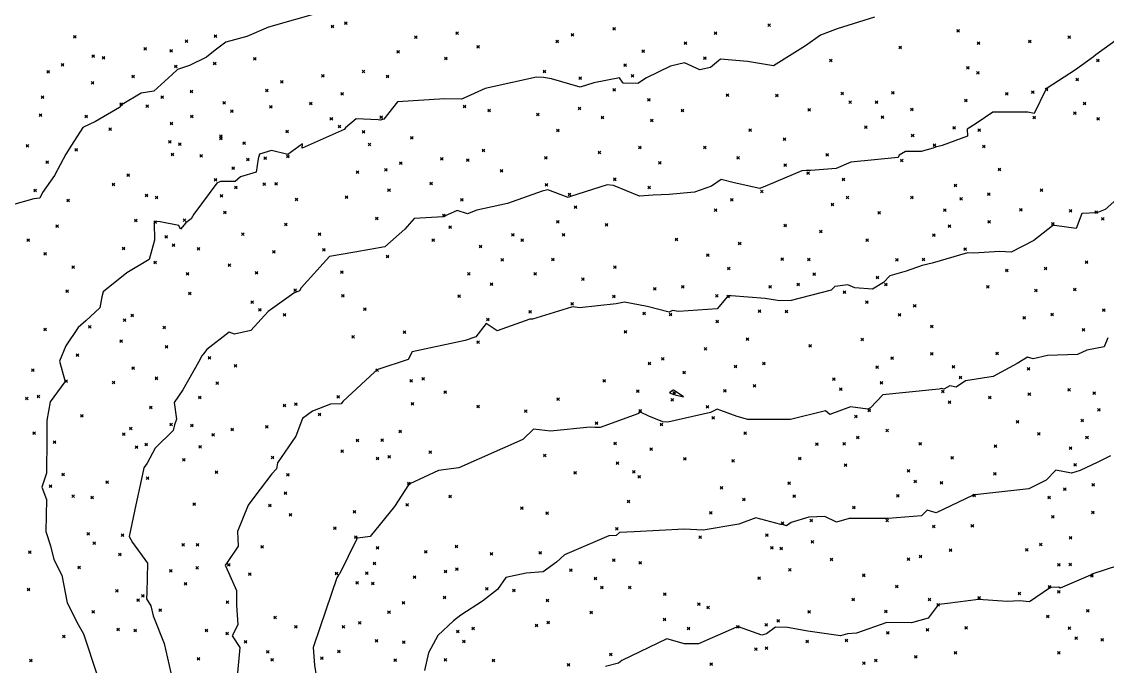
# Model space of a CAD drawing. Header units: inches. Extents: x 1411897 to 1412713, y 4930955 to 4931789.
# Drawn here: x 1412155.7 to 1412237, y 4931253.2 to 4931301.5 of the extents above; entities that cross this region are included whole.
import ezdxf

# ---------------------------------------------------------------- set-up
doc = ezdxf.new("R2010")
doc.units = ezdxf.units.IN
doc.header["$MEASUREMENT"] = 0
doc.header["$PDMODE"] = 35
doc.header["$PDSIZE"] = 0.1

msp = doc.modelspace()

# ---------------------------------------------------------------- linework, layer by layer
at = {"color": 2, "true_color": 0xf1eb1f}
for p, q in [((1412178.028, 4931302.199), (1412174.149, 4931301.118)), ((1412219.561, 4931301.872), (1412216.762, 4931300.987)), ((1412174.149, 4931301.118), (1412172.528, 4931300.405)), ((1412216.762, 4931300.987), (1412215.498, 4931300.504)), ((1412170.959, 4931299.992), (1412170.149, 4931299.376)), ((1412172.528, 4931300.405), (1412170.959, 4931299.992)), ((1412215.498, 4931300.504), (1412214.381, 4931299.705)), ((1412238.289, 4931300.576), (1412236.136, 4931299.035)), ((1412170.149, 4931299.376), (1412169.502, 4931298.869)), ((1412214.381, 4931299.705), (1412211.994, 4931298.218)), ((1412169.502, 4931298.869), (1412168.238, 4931298.245)), ((1412205.316, 4931298.44), (1412204.278, 4931298.195)), ((1412206.474, 4931297.909), (1412205.316, 4931298.44)), ((1412208.017, 4931298.721), (1412207.264, 4931298.101)), ((1412210.034, 4931298.537), (1412208.017, 4931298.721)), ((1412211.994, 4931298.218), (1412210.034, 4931298.537)), ((1412235.961, 4931298.886), (1412234.603, 4931297.908)), ((1412236.136, 4931299.035), (1412235.961, 4931298.886)), ((1412166.931, 4931297.557), (1412165.551, 4931296.325)), ((1412167.34, 4931297.946), (1412166.931, 4931297.557)), ((1412168.238, 4931298.245), (1412167.34, 4931297.946)), ((1412204.278, 4931298.195), (1412202.46, 4931297.315)), ((1412207.264, 4931298.101), (1412206.474, 4931297.909)), ((1412234.603, 4931297.908), (1412232.483, 4931296.539)), ((1412194.229, 4931297.363), (1412190.393, 4931296.515)), ((1412194.752, 4931297.331), (1412194.229, 4931297.363)), ((1412195.346, 4931297.228), (1412194.752, 4931297.331)), ((1412197.492, 4931296.615), (1412195.346, 4931297.228)), ((1412198.53, 4931296.932), (1412197.492, 4931296.615)), ((1412200.452, 4931297.305), (1412198.53, 4931296.932)), ((1412200.718, 4931296.918), (1412200.452, 4931297.305)), ((1412201.814, 4931296.884), (1412200.718, 4931296.918)), ((1412202.46, 4931297.315), (1412201.814, 4931296.884)), ((1412164.604, 4931296.169), (1412163.2, 4931295.324)), ((1412165.551, 4931296.325), (1412164.604, 4931296.169)), ((1412190.393, 4931296.515), (1412189.002, 4931295.879)), ((1412232.383, 4931296.429), (1412231.502, 4931294.647)), ((1412232.412, 4931296.519), (1412232.383, 4931296.429)), ((1412232.483, 4931296.539), (1412232.412, 4931296.519)), ((1412163.001, 4931295.081), (1412161.182, 4931294.054)), ((1412163.2, 4931295.324), (1412163.001, 4931295.081)), ((1412183.818, 4931295.516), (1412182.793, 4931294.229)), ((1412187.369, 4931295.736), (1412183.818, 4931295.516)), ((1412188.622, 4931295.725), (1412187.369, 4931295.736)), ((1412189.002, 4931295.879), (1412188.622, 4931295.725)), ((1412228.418, 4931294.744), (1412227.176, 4931293.895)), ((1412231.05, 4931294.746), (1412228.418, 4931294.744)), ((1412231.502, 4931294.647), (1412231.05, 4931294.746)), ((1412160.25, 4931293.59), (1412159.394, 4931292.275)), ((1412161.182, 4931294.054), (1412160.25, 4931293.59)), ((1412179.923, 4931293.56), (1412179.83, 4931293.446)), ((1412180.725, 4931294.237), (1412179.923, 4931293.56)), ((1412182.372, 4931294.17), (1412180.725, 4931294.237)), ((1412182.506, 4931294.143), (1412182.372, 4931294.17)), ((1412182.793, 4931294.229), (1412182.506, 4931294.143)), ((1412227.176, 4931293.895), (1412226.497, 4931293.476)), ((1412226.497, 4931293.476), (1412226.508, 4931292.942)), ((1412179.596, 4931293.343), (1412176.663, 4931292.038)), ((1412179.83, 4931293.446), (1412179.596, 4931293.343)), ((1412226.508, 4931292.942), (1412224.63, 4931292.247)), ((1412159.394, 4931292.275), (1412158.978, 4931291.596)), ((1412174.38, 4931291.867), (1412173.468, 4931291.607)), ((1412175.605, 4931291.57), (1412174.38, 4931291.867)), ((1412176.693, 4931292.37), (1412175.605, 4931291.57)), ((1412176.663, 4931292.038), (1412176.693, 4931292.37)), ((1412223.949, 4931292.049), (1412223.042, 4931291.796)), ((1412224.119, 4931292.109), (1412223.949, 4931292.049)), ((1412224.63, 4931292.247), (1412224.119, 4931292.109)), ((1412158.978, 4931291.596), (1412158.119, 4931290.003)), ((1412173.368, 4931291.248), (1412173.24, 4931290.248)), ((1412173.468, 4931291.607), (1412173.368, 4931291.248)), ((1412221.334, 4931291.357), (1412217.78, 4931291.003)), ((1412221.406, 4931291.533), (1412221.334, 4931291.357)), ((1412221.882, 4931291.785), (1412221.406, 4931291.533)), ((1412223.042, 4931291.796), (1412221.882, 4931291.785)), ((1412173.24, 4931290.248), (1412172.054, 4931289.905)), ((1412214.117, 4931290.34), (1412211.511, 4931289.252)), ((1412214.436, 4931290.373), (1412214.117, 4931290.34)), ((1412214.778, 4931290.376), (1412214.436, 4931290.373)), ((1412216.682, 4931290.518), (1412214.778, 4931290.376)), ((1412217.78, 4931291.003), (1412216.682, 4931290.518)), ((1412158.119, 4931290.003), (1412157.213, 4931288.715)), ((1412170.281, 4931289.425), (1412168.55, 4931287.105)), ((1412170.548, 4931289.546), (1412170.281, 4931289.425)), ((1412171.648, 4931289.553), (1412170.548, 4931289.546)), ((1412172.054, 4931289.905), (1412171.648, 4931289.553)), ((1412208.074, 4931289.704), (1412207.341, 4931289.19)), ((1412209.05, 4931289.45), (1412208.074, 4931289.704)), ((1412210.953, 4931289.023), (1412209.05, 4931289.45)), ((1412157.213, 4931288.715), (1412157.023, 4931288.305)), ((1412194.66, 4931288.827), (1412192.046, 4931287.907)), ((1412195.081, 4931288.929), (1412194.66, 4931288.827)), ((1412196.6, 4931288.348), (1412195.081, 4931288.929)), ((1412199.515, 4931289.302), (1412196.779, 4931288.417)), ((1412200.009, 4931289.257), (1412199.515, 4931289.302)), ((1412201.948, 4931288.461), (1412200.009, 4931289.257)), ((1412204.172, 4931288.58), (1412202.964, 4931288.532)), ((1412206.058, 4931288.749), (1412204.172, 4931288.58)), ((1412207.341, 4931289.19), (1412206.058, 4931288.749)), ((1412211.511, 4931289.252), (1412210.953, 4931289.023)), ((1412238.123, 4931288.608), (1412236.819, 4931287.439)), ((1412156.582, 4931288.239), (1412154.796, 4931287.754)), ((1412157.023, 4931288.305), (1412156.582, 4931288.239)), ((1412192.046, 4931287.907), (1412189.761, 4931287.405)), ((1412196.779, 4931288.417), (1412196.6, 4931288.348)), ((1412202.964, 4931288.532), (1412201.948, 4931288.461)), ((1412168.55, 4931287.105), (1412168.365, 4931286.747)), ((1412188.294, 4931287.374), (1412187.328, 4931286.939)), ((1412189.064, 4931287.118), (1412188.294, 4931287.374)), ((1412189.761, 4931287.405), (1412189.064, 4931287.118)), ((1412235.073, 4931287.143), (1412234.655, 4931286.02)), ((1412236.195, 4931287.205), (1412235.073, 4931287.143)), ((1412236.819, 4931287.439), (1412236.195, 4931287.205)), ((1412165.641, 4931286.512), (1412165.591, 4931286.444)), ((1412165.591, 4931286.444), (1412165.613, 4931285.156)), ((1412165.66, 4931286.539), (1412165.641, 4931286.512)), ((1412165.672, 4931286.545), (1412165.66, 4931286.539)), ((1412166.035, 4931286.533), (1412165.672, 4931286.545)), ((1412167.432, 4931286.256), (1412166.035, 4931286.533)), ((1412167.567, 4931285.979), (1412167.432, 4931286.256)), ((1412167.952, 4931286.462), (1412167.567, 4931285.979)), ((1412168.365, 4931286.747), (1412167.952, 4931286.462)), ((1412185.071, 4931286.766), (1412184.363, 4931285.977)), ((1412187.242, 4931286.898), (1412185.071, 4931286.766)), ((1412187.328, 4931286.939), (1412187.242, 4931286.898)), ((1412232.893, 4931286.217), (1412231.49, 4931285.123)), ((1412233.025, 4931286.26), (1412232.893, 4931286.217)), ((1412234.655, 4931286.02), (1412233.025, 4931286.26)), ((1412184.363, 4931285.977), (1412182.866, 4931284.665)), ((1412165.613, 4931285.156), (1412165.201, 4931283.694)), ((1412182.866, 4931284.665), (1412180.627, 4931284.265)), ((1412231.49, 4931285.123), (1412229.779, 4931284.256)), ((1412165.201, 4931283.694), (1412163.539, 4931282.694)), ((1412178.718, 4931283.921), (1412176.608, 4931281.578)), ((1412180.627, 4931284.265), (1412178.718, 4931283.921)), ((1412226.511, 4931284.205), (1412223.863, 4931283.428)), ((1412226.956, 4931284.174), (1412226.511, 4931284.205)), ((1412228.945, 4931284.294), (1412226.956, 4931284.174)), ((1412229.779, 4931284.256), (1412228.945, 4931284.294)), ((1412223.134, 4931283.246), (1412221.932, 4931282.838)), ((1412223.863, 4931283.428), (1412223.134, 4931283.246)), ((1412163.539, 4931282.694), (1412161.778, 4931281.289)), ((1412220.706, 4931282.492), (1412220.225, 4931281.973)), ((1412221.932, 4931282.838), (1412220.706, 4931282.492)), ((1412161.778, 4931281.289), (1412161.673, 4931280.915)), ((1412176.478, 4931281.362), (1412176.057, 4931281.181)), ((1412176.608, 4931281.578), (1412176.478, 4931281.362)), ((1412216.316, 4931281.418), (1412213.312, 4931280.629)), ((1412216.572, 4931281.685), (1412216.316, 4931281.418)), ((1412217.542, 4931281.804), (1412216.572, 4931281.685)), ((1412218.07, 4931281.593), (1412217.542, 4931281.804)), ((1412219.395, 4931281.478), (1412218.07, 4931281.593)), ((1412220.225, 4931281.973), (1412219.395, 4931281.478)), ((1412161.673, 4931280.915), (1412161.51, 4931280.092)), ((1412176.057, 4931281.181), (1412174.127, 4931279.803)), ((1412200.819, 4931280.497), (1412200.21, 4931280.383)), ((1412202.509, 4931280.17), (1412200.819, 4931280.497)), ((1412208.528, 4931280.925), (1412207.755, 4931279.997)), ((1412208.601, 4931280.978), (1412208.528, 4931280.925)), ((1412208.817, 4931280.971), (1412208.601, 4931280.978)), ((1412211.355, 4931280.79), (1412208.817, 4931280.971)), ((1412212.429, 4931280.595), (1412211.355, 4931280.79)), ((1412213.312, 4931280.629), (1412212.429, 4931280.595)), ((1412161.51, 4931280.092), (1412160.472, 4931279.11)), ((1412174.127, 4931279.803), (1412172.834, 4931278.382)), ((1412196.863, 4931280.121), (1412193.932, 4931279.223)), ((1412196.989, 4931280.157), (1412196.863, 4931280.121)), ((1412197.44, 4931280.087), (1412196.989, 4931280.157)), ((1412200.21, 4931280.383), (1412197.44, 4931280.087)), ((1412204.171, 4931279.756), (1412202.509, 4931280.17)), ((1412204.407, 4931279.873), (1412204.171, 4931279.756)), ((1412204.857, 4931279.813), (1412204.407, 4931279.873)), ((1412207.755, 4931279.997), (1412204.857, 4931279.813)), ((1412160.472, 4931279.11), (1412159.883, 4931278.61)), ((1412190.467, 4931278.918), (1412189.687, 4931277.905)), ((1412191.294, 4931278.354), (1412190.467, 4931278.918)), ((1412193.726, 4931279.238), (1412191.294, 4931278.354)), ((1412193.932, 4931279.223), (1412193.726, 4931279.238)), ((1412159.883, 4931278.61), (1412158.979, 4931277.224)), ((1412171.201, 4931278.252), (1412169.54, 4931276.949)), ((1412171.597, 4931278.108), (1412171.201, 4931278.252)), ((1412172.834, 4931278.382), (1412171.597, 4931278.108)), ((1412158.979, 4931277.224), (1412158.488, 4931276.079)), ((1412188.883, 4931277.64), (1412184.925, 4931276.796)), ((1412189.687, 4931277.905), (1412188.883, 4931277.64)), ((1412237.043, 4931277.827), (1412236.748, 4931277.158)), ((1412169.152, 4931276.481), (1412168.903, 4931276.011)), ((1412169.273, 4931276.637), (1412169.152, 4931276.481)), ((1412169.54, 4931276.949), (1412169.273, 4931276.637)), ((1412184.925, 4931276.796), (1412184.62, 4931276.213)), ((1412231.024, 4931276.386), (1412230.247, 4931275.921)), ((1412231.432, 4931276.273), (1412231.024, 4931276.386)), ((1412232.523, 4931276.518), (1412231.432, 4931276.273)), ((1412234.762, 4931276.574), (1412232.523, 4931276.518)), ((1412235.469, 4931276.905), (1412234.762, 4931276.574)), ((1412236.748, 4931277.158), (1412235.469, 4931276.905)), ((1412158.488, 4931276.079), (1412158.894, 4931274.631)), ((1412168.903, 4931276.011), (1412167.738, 4931273.927)), ((1412184.62, 4931276.213), (1412182.333, 4931275.469)), ((1412230.247, 4931275.921), (1412228.441, 4931274.934)), ((1412182.128, 4931275.299), (1412179.722, 4931273.073)), ((1412182.271, 4931275.436), (1412182.128, 4931275.299)), ((1412182.333, 4931275.469), (1412182.271, 4931275.436)), ((1412228.441, 4931274.934), (1412226.365, 4931274.611)), ((1412158.887, 4931274.542), (1412157.792, 4931273.049)), ((1412158.894, 4931274.631), (1412158.887, 4931274.542)), ((1412224.399, 4931273.999), (1412223.87, 4931273.933)), ((1412224.607, 4931274.033), (1412224.399, 4931273.999)), ((1412224.743, 4931273.992), (1412224.607, 4931274.033)), ((1412225.198, 4931274.24), (1412224.743, 4931273.992)), ((1412225.666, 4931274.126), (1412225.198, 4931274.24)), ((1412226.365, 4931274.611), (1412225.666, 4931274.126)), ((1412167.738, 4931273.927), (1412167.086, 4931272.979)), ((1412204.408, 4931273.877), (1412204.201, 4931273.725)), ((1412204.201, 4931273.725), (1412204.514, 4931273.584)), ((1412204.481, 4931273.915), (1412204.408, 4931273.877)), ((1412204.617, 4931273.85), (1412204.481, 4931273.915)), ((1412204.514, 4931273.584), (1412205.244, 4931273.416)), ((1412205.244, 4931273.416), (1412204.617, 4931273.85)), ((1412220.177, 4931273.575), (1412219.247, 4931272.597)), ((1412223.87, 4931273.933), (1412220.177, 4931273.575)), ((1412157.792, 4931273.049), (1412157.559, 4931271.635)), ((1412167.086, 4931272.979), (1412167.262, 4931271.729)), ((1412177.447, 4931272.332), (1412176.688, 4931271.796)), ((1412178.792, 4931272.86), (1412177.447, 4931272.332)), ((1412179.605, 4931272.897), (1412178.792, 4931272.86)), ((1412179.722, 4931273.073), (1412179.605, 4931272.897)), ((1412207.758, 4931272.497), (1412207.256, 4931272.233)), ((1412209.261, 4931271.945), (1412207.758, 4931272.497)), ((1412215.891, 4931272.373), (1412213.269, 4931271.706)), ((1412216.202, 4931272.092), (1412215.891, 4931272.373)), ((1412217.751, 4931272.671), (1412216.202, 4931272.092)), ((1412219.041, 4931272.488), (1412217.751, 4931272.671)), ((1412219.247, 4931272.597), (1412219.041, 4931272.488)), ((1412157.559, 4931271.635), (1412157.535, 4931270.283)), ((1412167.262, 4931271.729), (1412167.101, 4931271.327)), ((1412176.688, 4931271.796), (1412176.201, 4931270.468)), ((1412201.829, 4931272.147), (1412199.008, 4931271.128)), ((1412202.028, 4931272.273), (1412201.829, 4931272.147)), ((1412202.636, 4931271.954), (1412202.028, 4931272.273)), ((1412203.687, 4931271.553), (1412202.636, 4931271.954)), ((1412204.081, 4931271.52), (1412203.687, 4931271.553)), ((1412207.256, 4931272.233), (1412204.081, 4931271.52)), ((1412210.066, 4931271.727), (1412209.261, 4931271.945)), ((1412213.269, 4931271.706), (1412210.066, 4931271.727)), ((1412167.014, 4931270.89), (1412165.669, 4931269.569)), ((1412167.101, 4931271.327), (1412167.014, 4931270.89)), ((1412194.006, 4931270.979), (1412193.199, 4931270.229)), ((1412195.284, 4931270.85), (1412194.006, 4931270.979)), ((1412198.257, 4931271.136), (1412195.284, 4931270.85)), ((1412198.598, 4931271.127), (1412198.257, 4931271.136)), ((1412199.008, 4931271.128), (1412198.598, 4931271.127)), ((1412157.535, 4931270.283), (1412157.52, 4931267.707)), ((1412176.201, 4931270.468), (1412174.82, 4931268.466)), ((1412193.199, 4931270.229), (1412188.417, 4931268.089)), ((1412165.669, 4931269.569), (1412165.056, 4931268.44)), ((1412165.056, 4931268.44), (1412164.823, 4931268.097)), ((1412174.82, 4931268.466), (1412174.76, 4931268.031)), ((1412236.289, 4931268.519), (1412234.949, 4931267.903)), ((1412237.225, 4931268.984), (1412236.289, 4931268.519)), ((1412157.52, 4931267.707), (1412157.181, 4931266.647)), ((1412164.823, 4931268.097), (1412164.635, 4931267.273)), ((1412174.392, 4931267.64), (1412173.127, 4931265.966)), ((1412174.76, 4931268.031), (1412174.392, 4931267.64)), ((1412186.882, 4931267.896), (1412184.748, 4931266.892)), ((1412188.417, 4931268.089), (1412186.882, 4931267.896)), ((1412233.131, 4931267.919), (1412232.417, 4931267.182)), ((1412234.32, 4931267.703), (1412233.131, 4931267.919)), ((1412234.949, 4931267.903), (1412234.32, 4931267.703)), ((1412157.181, 4931266.647), (1412157.518, 4931265.722)), ((1412164.635, 4931267.273), (1412164.223, 4931265.323)), ((1412184.652, 4931266.813), (1412183.603, 4931265.189)), ((1412184.748, 4931266.892), (1412184.652, 4931266.813)), ((1412232.417, 4931267.182), (1412231.11, 4931266.53)), ((1412173.127, 4931265.966), (1412172.627, 4931265.295)), ((1412226.95, 4931266.047), (1412224.166, 4931264.711)), ((1412226.984, 4931266.082), (1412226.95, 4931266.047)), ((1412227.076, 4931266.079), (1412226.984, 4931266.082)), ((1412231.11, 4931266.53), (1412227.076, 4931266.079)), ((1412157.518, 4931265.722), (1412157.476, 4931263.329)), ((1412164.223, 4931265.323), (1412163.719, 4931262.962)), ((1412172.627, 4931265.295), (1412171.829, 4931263.333)), ((1412183.603, 4931265.189), (1412181.776, 4931262.952)), ((1412210.661, 4931264.337), (1412209.396, 4931263.886)), ((1412212.537, 4931263.848), (1412210.661, 4931264.337)), ((1412214.639, 4931264.396), (1412213.317, 4931264.004)), ((1412215.836, 4931264.458), (1412214.639, 4931264.396)), ((1412216.702, 4931264.033), (1412215.836, 4931264.458)), ((1412217.657, 4931264.294), (1412216.702, 4931264.033)), ((1412220.105, 4931264.302), (1412217.657, 4931264.294)), ((1412220.563, 4931264.297), (1412220.105, 4931264.302)), ((1412223.063, 4931264.493), (1412220.563, 4931264.297)), ((1412223.485, 4931264.924), (1412223.063, 4931264.493)), ((1412224.166, 4931264.711), (1412223.485, 4931264.924)), ((1412205.297, 4931263.488), (1412201.557, 4931263.291)), ((1412206.724, 4931263.432), (1412205.297, 4931263.488)), ((1412209.396, 4931263.886), (1412206.724, 4931263.432)), ((1412212.656, 4931263.85), (1412212.537, 4931263.848)), ((1412212.953, 4931263.758), (1412212.656, 4931263.85)), ((1412213.317, 4931264.004), (1412212.953, 4931263.758)), ((1412157.476, 4931263.329), (1412157.831, 4931262.262)), ((1412163.719, 4931262.962), (1412163.961, 4931262.494)), ((1412171.829, 4931263.333), (1412171.873, 4931262.23)), ((1412180.738, 4931262.732), (1412179.492, 4931260.182)), ((1412180.833, 4931262.82), (1412180.736, 4931262.826)), ((1412180.736, 4931262.826), (1412180.738, 4931262.732)), ((1412181.776, 4931262.952), (1412180.833, 4931262.82)), ((1412199.659, 4931262.996), (1412196.321, 4931261.587)), ((1412200.2, 4931263.016), (1412199.659, 4931262.996)), ((1412200.437, 4931263.256), (1412200.2, 4931263.016)), ((1412201.557, 4931263.291), (1412200.437, 4931263.256)), ((1412157.831, 4931262.262), (1412158.065, 4931261.215)), ((1412163.961, 4931262.494), (1412165.08, 4931260.945)), ((1412171.873, 4931262.23), (1412170.996, 4931260.933)), ((1412158.065, 4931261.215), (1412158.666, 4931260.062)), ((1412165.08, 4931260.945), (1412165.039, 4931258.761)), ((1412170.996, 4931260.933), (1412170.913, 4931260.796)), ((1412195.726, 4931261.033), (1412194.725, 4931260.302)), ((1412196.321, 4931261.587), (1412195.726, 4931261.033)), ((1412238.909, 4931261.135), (1412235.842, 4931260.118)), ((1412170.913, 4931260.796), (1412171.15, 4931260.255)), ((1412171.15, 4931260.255), (1412171.765, 4931258.899)), ((1412179.492, 4931260.182), (1412179.412, 4931260.103)), ((1412193.45, 4931260.208), (1412191.939, 4931259.881)), ((1412194.725, 4931260.302), (1412193.45, 4931260.208)), ((1412235.842, 4931260.118), (1412235.793, 4931260.085)), ((1412158.666, 4931260.062), (1412159.082, 4931257.971)), ((1412179.283, 4931259.847), (1412178.024, 4931256.185)), ((1412179.412, 4931260.103), (1412179.283, 4931259.847)), ((1412191.939, 4931259.881), (1412191.297, 4931258.99)), ((1412235.744, 4931260.05), (1412233.468, 4931259.088)), ((1412235.793, 4931260.085), (1412235.744, 4931260.05)), ((1412165.039, 4931258.761), (1412165.019, 4931258.279)), ((1412171.765, 4931258.899), (1412171.757, 4931257.809)), ((1412191.297, 4931258.99), (1412190.186, 4931258.103)), ((1412232.663, 4931259.071), (1412231.174, 4931258.06)), ((1412232.783, 4931259.127), (1412232.663, 4931259.071)), ((1412233.353, 4931259.147), (1412232.783, 4931259.127)), ((1412233.468, 4931259.088), (1412233.353, 4931259.147)), ((1412159.082, 4931257.971), (1412159.902, 4931256.361)), ((1412165.019, 4931258.279), (1412165.327, 4931257.762)), ((1412165.327, 4931257.762), (1412165.525, 4931257.016)), ((1412171.757, 4931257.809), (1412171.855, 4931256.329)), ((1412190.186, 4931258.103), (1412188.565, 4931257.056)), ((1412224.31, 4931257.832), (1412223.572, 4931256.836)), ((1412224.337, 4931257.853), (1412224.31, 4931257.832)), ((1412225.008, 4931257.938), (1412224.337, 4931257.853)), ((1412227.332, 4931258.238), (1412225.008, 4931257.938)), ((1412229.49, 4931258.087), (1412227.332, 4931258.238)), ((1412230.446, 4931258.121), (1412229.49, 4931258.087)), ((1412231.174, 4931258.06), (1412230.446, 4931258.121)), ((1412165.525, 4931257.016), (1412166.345, 4931254.925)), ((1412188.565, 4931257.056), (1412188.019, 4931256.628)), ((1412159.902, 4931256.361), (1412160.299, 4931255.653)), ((1412171.855, 4931256.329), (1412171.433, 4931255.502)), ((1412178.024, 4931256.185), (1412177.491, 4931254.639)), ((1412188.019, 4931256.628), (1412186.847, 4931255.531)), ((1412209.219, 4931256.167), (1412206.354, 4931254.902)), ((1412209.275, 4931256.193), (1412209.219, 4931256.167)), ((1412209.322, 4931256.197), (1412209.275, 4931256.193)), ((1412209.372, 4931256.175), (1412209.322, 4931256.197)), ((1412211.116, 4931255.563), (1412209.372, 4931256.175)), ((1412212.138, 4931256.154), (1412211.448, 4931255.648)), ((1412213.041, 4931256.126), (1412212.138, 4931256.154)), ((1412214.558, 4931255.85), (1412213.041, 4931256.126)), ((1412220.476, 4931256.518), (1412218.206, 4931255.717)), ((1412222.333, 4931256.478), (1412220.476, 4931256.518)), ((1412223.572, 4931256.836), (1412222.333, 4931256.478)), ((1412160.299, 4931255.653), (1412161.312, 4931252.552)), ((1412171.433, 4931255.502), (1412172.017, 4931254.637)), ((1412186.847, 4931255.531), (1412186.142, 4931254.245)), ((1412203.993, 4931255.292), (1412200.617, 4931253.65)), ((1412205.322, 4931254.917), (1412203.993, 4931255.292)), ((1412211.448, 4931255.648), (1412211.116, 4931255.563)), ((1412217.012, 4931255.495), (1412214.558, 4931255.85)), ((1412217.531, 4931255.649), (1412217.012, 4931255.495)), ((1412218.206, 4931255.717), (1412217.531, 4931255.649)), ((1412166.345, 4931254.925), (1412166.972, 4931252.179)), ((1412172.017, 4931254.637), (1412171.806, 4931252.467)), ((1412177.491, 4931254.639), (1412177.606, 4931253.304)), ((1412206.354, 4931254.902), (1412205.322, 4931254.917)), ((1412186.142, 4931254.245), (1412185.841, 4931252.903)), ((1412200.617, 4931253.65), (1412200.365, 4931253.464)), ((1412177.606, 4931253.304), (1412177.714, 4931252.51)), ((1412200.365, 4931253.464), (1412199.399, 4931253.219))]:
    msp.add_line(p, q, dxfattribs=at)
for p in [(1412178.94, 4931301.17), (1412179.94, 4931301.4), (1412200.04, 4931300.99), (1412211.66, 4931301.26), (1412225.81, 4931300.83), (1412159.64, 4931300.39), (1412168.01, 4931300.05), (1412170.18, 4931300.44), (1412185.19, 4931300.35), (1412188.28, 4931300.66), (1412195.79, 4931300.04), (1412196.92, 4931300.53), (1412205.38, 4931299.91), (1412207.65, 4931300.65), (1412227.35, 4931299.9), (1412231.18, 4931300.04), (1412234.14, 4931300.36), (1412164.92, 4931299.5), (1412166.85, 4931299.33), (1412183.86, 4931299.27), (1412189.85, 4931299.64), (1412202.23, 4931299.31), (1412221.48, 4931299.59), (1412158.73, 4931298.3), (1412161.03, 4931298.95), (1412161.8, 4931298.82), (1412170.12, 4931298.38), (1412173.12, 4931298.75), (1412187.45, 4931298.77), (1412200.87, 4931298.26), (1412206.85, 4931298.78), (1412216.28, 4931298.62), (1412236.29, 4931298.62), (1412157.65, 4931297.77), (1412164.01, 4931297.42), (1412167.2, 4931298.17), (1412178.23, 4931297.46), (1412181.27, 4931297.79), (1412183.07, 4931297.42), (1412194.82, 4931297.78), (1412201.42, 4931297.46), (1412226.55, 4931298.07), (1412227.3, 4931297.69), (1412160.98, 4931296.94), (1412175.15, 4931297.01), (1412197.51, 4931297.28), (1412234.74, 4931297.18), (1412157.23, 4931295.86), (1412166.19, 4931295.87), (1412168.38, 4931296.28), (1412174.03, 4931296.36), (1412179.66, 4931296.11), (1412200.06, 4931296.41), (1412208.53, 4931296.02), (1412212.24, 4931295.98), (1412217.14, 4931296.14), (1412220.93, 4931296.2), (1412229.46, 4931296.12), (1412231.41, 4931296.25), (1412232.44, 4931296.44), (1412163.11, 4931295.33), (1412165.07, 4931295.19), (1412170.83, 4931295.43), (1412174.33, 4931295.13), (1412177.32, 4931295.38), (1412188.84, 4931295.16), (1412197.45, 4931295.02), (1412202.65, 4931295.66), (1412217.73, 4931295.49), (1412219.71, 4931295.48), (1412226.4, 4931295.61), (1412235.29, 4931295.38), (1412157.08, 4931294.52), (1412160.5, 4931294.42), (1412168.4, 4931294.42), (1412171.41, 4931294.81), (1412178.86, 4931294.25), (1412182.6, 4931294.36), (1412190.68, 4931294.86), (1412194.33, 4931294.56), (1412199.17, 4931294.34), (1412205.16, 4931294.86), (1412214.66, 4931294.91), (1412220.14, 4931294.37), (1412222.35, 4931294.95), (1412231.52, 4931294.34), (1412234.57, 4931294.67), (1412236.3, 4931294.24), (1412162.29, 4931293.46), (1412166.88, 4931293.89), (1412179.47, 4931293.66), (1412195.84, 4931293.38), (1412202.86, 4931294.13), (1412210.23, 4931293.4), (1412218.9, 4931293.61), (1412225.51, 4931293.56), (1412227.4, 4931293.4), (1412170.59, 4931292.94), (1412170.59, 4931292.76), (1412175.54, 4931293.29), (1412181.28, 4931293.26), (1412184.88, 4931292.81), (1412212.81, 4931292.71), (1412222.41, 4931292.99), (1412156.09, 4931292.22), (1412159.75, 4931291.93), (1412166.76, 4931292.51), (1412167.5, 4931292.34), (1412172.32, 4931292.43), (1412181.72, 4931292.32), (1412190.25, 4931291.88), (1412201.98, 4931292.09), (1412206.84, 4931292.1), (1412224.04, 4931292.26), (1412227.74, 4931292.18), (1412157.58, 4931290.99), (1412166.95, 4931291.58), (1412169.11, 4931291.46), (1412172.61, 4931291.19), (1412173.91, 4931291.29), (1412175.61, 4931291.43), (1412184.06, 4931290.93), (1412187.13, 4931291.24), (1412189.08, 4931291.15), (1412194.94, 4931291.31), (1412198.94, 4931291.72), (1412203.47, 4931290.94), (1412209.33, 4931291.32), (1412216.01, 4931291.54), (1412221.59, 4931291.12), (1412171.51, 4931290.54), (1412180.82, 4931290.25), (1412182.95, 4931290.42), (1412191.62, 4931290.34), (1412212.87, 4931290.78), (1412214.57, 4931290.18), (1412228.91, 4931290.45), (1412162.53, 4931289.33), (1412163.65, 4931290.02), (1412170.19, 4931289.68), (1412173.84, 4931289.35), (1412174.72, 4931289.37), (1412186.33, 4931289.39), (1412194.97, 4931289.29), (1412200.09, 4931289.71), (1412217.22, 4931289.7), (1412156.67, 4931288.88), (1412165.02, 4931288.51), (1412171.71, 4931289.11), (1412183.18, 4931288.89), (1412196.7, 4931288.58), (1412202.67, 4931289.09), (1412211.11, 4931288.8), (1412225.61, 4931289.26), (1412228.11, 4931288.59), (1412232.06, 4931288.89), (1412159.14, 4931288.13), (1412165.77, 4931288.35), (1412170.62, 4931288.47), (1412176.25, 4931288.21), (1412180, 4931288.37), (1412188.64, 4931288.18), (1412208.86, 4931288.18), (1412216.4, 4931287.82), (1412217.53, 4931288.35), (1412222.36, 4931288.35), (1412226.04, 4931288.25), (1412170.89, 4931287.23), (1412187.29, 4931287.01), (1412197.16, 4931287.63), (1412207.65, 4931287.4), (1412219.9, 4931287.21), (1412224.82, 4931287.41), (1412230.52, 4931287.43), (1412234.24, 4931287.35), (1412236.15, 4931287.25), (1412158.31, 4931286.21), (1412164.21, 4931286.62), (1412165.67, 4931286.51), (1412167.86, 4931286.65), (1412175.45, 4931286.33), (1412182.26, 4931286.78), (1412187.76, 4931286.13), (1412195.82, 4931286.53), (1412199.48, 4931286.31), (1412212.87, 4931286.24), (1412225.16, 4931286.21), (1412228.13, 4931286.52), (1412232.92, 4931286.38), (1412236.65, 4931286.75), (1412166.49, 4931285.39), (1412172.23, 4931285.6), (1412177.98, 4931285.61), (1412192.46, 4931285.54), (1412196.26, 4931285.56), (1412215.53, 4931285.79), (1412224, 4931285.53), (1412156.16, 4931285.16), (1412163.3, 4931284.54), (1412167.04, 4931284.77), (1412168.91, 4931284.51), (1412178.31, 4931284.43), (1412186.5, 4931285.16), (1412190.04, 4931284.67), (1412193.16, 4931285.15), (1412204.71, 4931285.21), (1412209.45, 4931284.9), (1412219, 4931285.15), (1412226.34, 4931284.49), (1412157.42, 4931284.14), (1412174.56, 4931284.27), (1412183.08, 4931283.92), (1412191.66, 4931283.68), (1412195.46, 4931283.7), (1412207.06, 4931284.04), (1412212.64, 4931283.74), (1412214.63, 4931283.7), (1412221.23, 4931283.68), (1412223.22, 4931283.7), (1412159.52, 4931283.14), (1412165.66, 4931283.49), (1412171.22, 4931283.28), (1412200.11, 4931283.13), (1412208.63, 4931283.03), (1412229.46, 4931282.89), (1412232.37, 4931283.03), (1412235.44, 4931283.5), (1412168.09, 4931282.62), (1412173.26, 4931282.7), (1412179.65, 4931282.76), (1412189.16, 4931282.63), (1412194.13, 4931282.62), (1412197.71, 4931282.23), (1412215.04, 4931282.6), (1412219.77, 4931282.35), (1412159.06, 4931281.32), (1412168.25, 4931281.16), (1412176.15, 4931281.4), (1412190.87, 4931281.85), (1412203.09, 4931281.5), (1412205.18, 4931281.66), (1412211.73, 4931281.66), (1412213.84, 4931281.84), (1412217.3, 4931281.25), (1412220.41, 4931281.82), (1412228.04, 4931281.66), (1412231.64, 4931281.38), (1412234.55, 4931281.45), (1412172.93, 4931280.51), (1412179.73, 4931280.99), (1412188.43, 4931280.95), (1412196.9, 4931280.37), (1412200.03, 4931280.94), (1412207.74, 4931280.98), (1412208.6, 4931280.92), (1412218.98, 4931280.51), (1412173.51, 4931279.93), (1412175.36, 4931279.55), (1412181.38, 4931279.97), (1412193.75, 4931279.79), (1412202.29, 4931279.67), (1412204.28, 4931279.58), (1412210.94, 4931279.83), (1412212.95, 4931279.8), (1412221.43, 4931279.55), (1412222.56, 4931280.23), (1412232.85, 4931279.58), (1412236.72, 4931279.91), (1412163.37, 4931279.16), (1412163.95, 4931279.51), (1412190.59, 4931279.2), (1412207.77, 4931279.05), (1412230.77, 4931279.34), (1412157.41, 4931278.47), (1412160.76, 4931278.66), (1412166.34, 4931278.61), (1412180.49, 4931277.91), (1412184.34, 4931278.25), (1412200.89, 4931278.28), (1412223.84, 4931278.69), (1412235.21, 4931278.44), (1412163.11, 4931277.59), (1412166.52, 4931277.17), (1412189.85, 4931277.51), (1412210.03, 4931277.74), (1412214.72, 4931277.23), (1412218.63, 4931277.71), (1412159.84, 4931276.54), (1412169.73, 4931276.33), (1412206.89, 4931277.01), (1412220.87, 4931276.32), (1412223.84, 4931276.64), (1412228.73, 4931276.67), (1412164.01, 4931275.57), (1412171.68, 4931275.74), (1412202.69, 4931275.9), (1412203.69, 4931276.26), (1412209.14, 4931275.68), (1412211.27, 4931275.9), (1412219.74, 4931275.63), (1412225.46, 4931275.67), (1412231.1, 4931275.5), (1412156.5, 4931275.4), (1412165.76, 4931274.8), (1412182.29, 4931275.41), (1412185.74, 4931274.77), (1412205.28, 4931275.23), (1412216.51, 4931274.75), (1412225.99, 4931274.87), (1412158.99, 4931274.6), (1412162.55, 4931274.49), (1412170.31, 4931274.44), (1412184.84, 4931274.61), (1412199.31, 4931274.61), (1412208.35, 4931273.87), (1412210.56, 4931274.23), (1412217.02, 4931273.98), (1412220.07, 4931274.47), (1412234.13, 4931273.94), (1412156.04, 4931273.29), (1412156.92, 4931273.44), (1412169, 4931273.37), (1412179.38, 4931273.41), (1412187.39, 4931273.77), (1412195.85, 4931273.24), (1412201.81, 4931273.83), (1412204.4, 4931273.19), (1412204.55, 4931273.71), (1412224.67, 4931273.82), (1412228.18, 4931273.36), (1412231.15, 4931273.61), (1412236.01, 4931273.7), (1412165.33, 4931272.62), (1412175.34, 4931272.76), (1412176.21, 4931272.87), (1412184.93, 4931272.9), (1412189.85, 4931272.68), (1412193.42, 4931272.34), (1412202, 4931272.37), (1412207.03, 4931272.66), (1412219.16, 4931272.4), (1412225.18, 4931273.01), (1412236.36, 4931272.44), (1412160.18, 4931271.98), (1412177.98, 4931272.1), (1412198.73, 4931271.43), (1412207.47, 4931271.83), (1412218.16, 4931271.94), (1412230.27, 4931271.55), (1412235.12, 4931271.64), (1412156.59, 4931270.7), (1412163.31, 4931270.61), (1412163.83, 4931271.04), (1412166.85, 4931271.34), (1412168.42, 4931271.26), (1412171.44, 4931270.96), (1412174.02, 4931271.17), (1412184.02, 4931270.82), (1412203.59, 4931271.33), (1412209.86, 4931270.68), (1412220.5, 4931270.89), (1412231.86, 4931270.63), (1412158.13, 4931270.02), (1412165, 4931269.84), (1412170, 4931270.56), (1412180.81, 4931270.15), (1412182.67, 4931270.17), (1412200.12, 4931269.92), (1412215.24, 4931269.87), (1412217.28, 4931269.9), (1412218.29, 4931270.36), (1412222.98, 4931269.9), (1412235.47, 4931270.37), (1412164.27, 4931269.65), (1412169.03, 4931269.67), (1412179.67, 4931269.34), (1412186.27, 4931269.27), (1412194.85, 4931269.02), (1412202.82, 4931269.5), (1412228.61, 4931269.72), (1412234.24, 4931269.57), (1412167.81, 4931268.7), (1412174.46, 4931268.87), (1412182.33, 4931268.79), (1412183.2, 4931268.93), (1412200.29, 4931268.45), (1412205.35, 4931268.76), (1412208.96, 4931268.62), (1412213.95, 4931268.79), (1412217.39, 4931268.3), (1412225.37, 4931268.85), (1412234.58, 4931268.31), (1412158.76, 4931267.59), (1412170.25, 4931267.76), (1412175.61, 4931267.58), (1412197.12, 4931267.73), (1412201.52, 4931267.79), (1412201.93, 4931267.43), (1412222.1, 4931267.86), (1412228.57, 4931267.65), (1412157.83, 4931266.71), (1412162.06, 4931267.01), (1412165.1, 4931267.32), (1412184.66, 4931266.92), (1412208.09, 4931266.6), (1412213.15, 4931266.94), (1412222.6, 4931267.07), (1412224.56, 4931266.98), (1412235.94, 4931266.81), (1412159.52, 4931265.97), (1412160.94, 4931265.86), (1412175.42, 4931266.19), (1412187.75, 4931265.95), (1412209.77, 4931265.71), (1412213.54, 4931265.98), (1412221.3, 4931266), (1412227.02, 4931266.02), (1412232.63, 4931265.86), (1412233.8, 4931266.49), (1412168.59, 4931265.38), (1412174.26, 4931265.26), (1412184.54, 4931265.31), (1412193.14, 4931265.08), (1412201.12, 4931265.58), (1412218.01, 4931265.11), (1412175.79, 4931264.58), (1412180.59, 4931264.8), (1412195.02, 4931264.69), (1412207.28, 4931264.72), (1412214.81, 4931264.15), (1412220.5, 4931264.15), (1412232.91, 4931264.43), (1412235.91, 4931264.76), (1412179.13, 4931263.57), (1412200.25, 4931263.53), (1412212.66, 4931263.94), (1412223.99, 4931263.7), (1412226.88, 4931263.74), (1412160.65, 4931263.15), (1412161.1, 4931262.45), (1412163.22, 4931263.04), (1412180.69, 4931262.89), (1412206.49, 4931262.89), (1412211.49, 4931263.06), (1412214.9, 4931262.55), (1412234.24, 4931262.86), (1412156.27, 4931261.77), (1412167.76, 4931262.33), (1412168.84, 4931262.33), (1412173.67, 4931262.17), (1412182.33, 4931262.09), (1412185.93, 4931261.79), (1412188.23, 4931262.19), (1412190.85, 4931261.64), (1412194.51, 4931261.72), (1412211.87, 4931262.11), (1412212.57, 4931262.04), (1412225.25, 4931261.92), (1412230.96, 4931261.95), (1412232, 4931262.35), (1412163.02, 4931261.61), (1412182.09, 4931260.93), (1412200.02, 4931261.17), (1412202, 4931260.97), (1412216.33, 4931261.23), (1412222.1, 4931261.24), (1412223, 4931261.44), (1412233.37, 4931260.83), (1412234.22, 4931260.85), (1412159.96, 4931260.63), (1412166.83, 4931260.38), (1412168.81, 4931260.6), (1412171.17, 4931260.82), (1412172.75, 4931260.13), (1412179.24, 4931260.18), (1412181.51, 4931260.2), (1412187.42, 4931260.32), (1412188.27, 4931260.51), (1412196.81, 4931260.42), (1412213.21, 4931260.45), (1412218.74, 4931260.04), (1412167.94, 4931259.41), (1412180.79, 4931259.49), (1412181.96, 4931259.42), (1412185.1, 4931259.91), (1412198.64, 4931259.8), (1412210.9, 4931259.84), (1412221.22, 4931259.2), (1412235.84, 4931260), (1412156.18, 4931258.97), (1412162.8, 4931258.88), (1412164.75, 4931258.5), (1412187.34, 4931258.39), (1412190.51, 4931259.04), (1412192.54, 4931258.91), (1412199.13, 4931259.12), (1412201.21, 4931259.13), (1412203.84, 4931258.62), (1412230.41, 4931258.68), (1412232.67, 4931259.19), (1412233.35, 4931258.81), (1412164.38, 4931258.19), (1412171.07, 4931258.03), (1412184.26, 4931257.99), (1412195.05, 4931258.16), (1412206.4, 4931257.89), (1412207.08, 4931257.63), (1412217.96, 4931258.22), (1412223.67, 4931258.22), (1412224.33, 4931257.82), (1412227.38, 4931258.35), (1412161.03, 4931257.3), (1412166.04, 4931257.44), (1412174.64, 4931256.88), (1412183.18, 4931257.27), (1412198.33, 4931257.26), (1412214.65, 4931257.3), (1412220.41, 4931257.34), (1412232.53, 4931256.96), (1412235.53, 4931257.39), (1412162.88, 4931255.99), (1412176.21, 4931256.19), (1412179.76, 4931256.18), (1412180.99, 4931256.48), (1412189.48, 4931256.06), (1412194.24, 4931256.29), (1412195.11, 4931256.5), (1412203.83, 4931256.74), (1412205.62, 4931256.05), (1412209.31, 4931256.17), (1412211.44, 4931256.33), (1412212.34, 4931256.62), (1412223.51, 4931255.95), (1412226.41, 4931256.1), (1412234.15, 4931256.08), (1412158.82, 4931255.46), (1412164.17, 4931255.9), (1412169.5, 4931255.91), (1412171.05, 4931255.67), (1412182.25, 4931255.14), (1412188.33, 4931255.82), (1412217.45, 4931255.16), (1412220.54, 4931255.72), (1412234.66, 4931255.34), (1412236.61, 4931255.21), (1412172.44, 4931255.06), (1412179.43, 4931254.33), (1412184.28, 4931255.03), (1412188.79, 4931255.09), (1412210.67, 4931254.51), (1412211.46, 4931254.59), (1412214.51, 4931255.09), (1412156.36, 4931253.65), (1412168.9, 4931253.78), (1412174.1, 4931254.31), (1412174.42, 4931253.72), (1412178.16, 4931253.83), (1412183.65, 4931253.68), (1412187.41, 4931253.71), (1412191, 4931253.67), (1412199.79, 4931254.12), (1412219.65, 4931253.67), (1412222.64, 4931253.93), (1412225.61, 4931254.24), (1412233.36, 4931254.24), (1412196.63, 4931253.34), (1412207.32, 4931253.39), (1412218.76, 4931253.46)]:
    msp.add_point(p)

doc.saveas('drawing.dxf')
